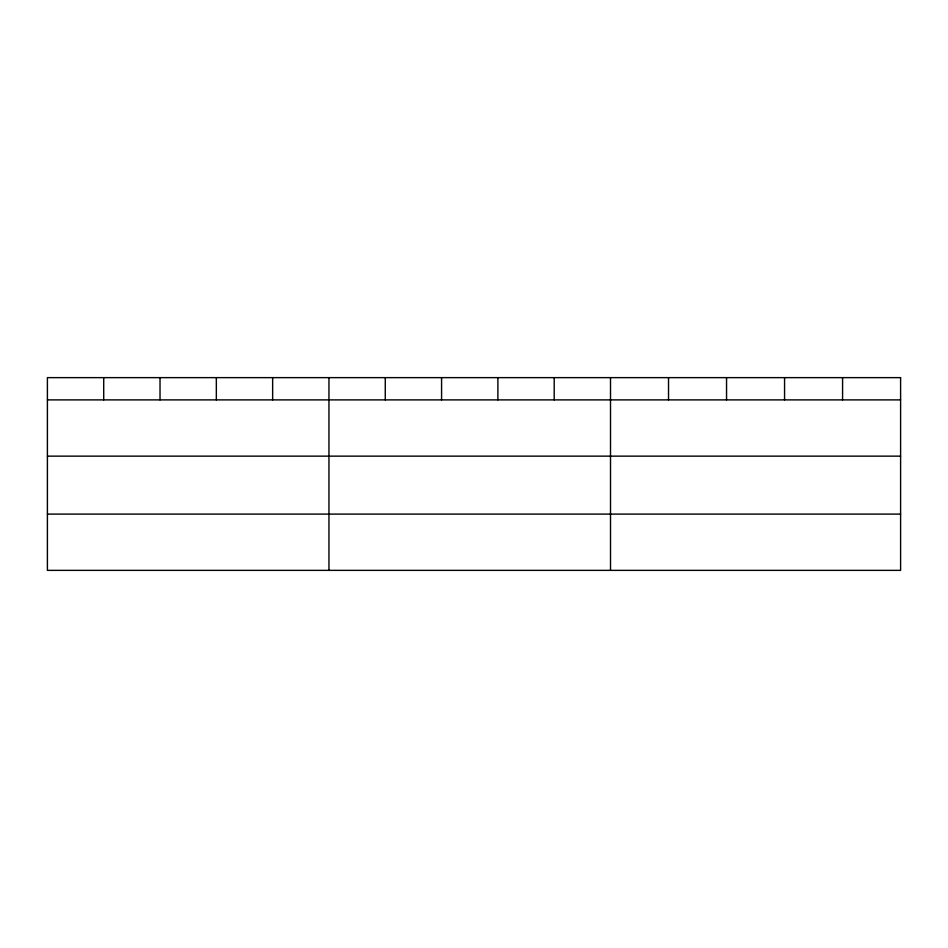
<?xml version="1.0" encoding="UTF-8"?>
<svg xmlns="http://www.w3.org/2000/svg" width="948" height="948" viewBox="0 0 948 948"><rect width="100%" height="100%" fill="white"/><g stroke="black" fill="none" stroke-linecap="round" stroke-linejoin="round"><path stroke-width="1.42" d="M47.4 399.89L900.6 399.89M47.4 456.142L900.6 456.142M47.4 514.1L900.6 514.1M842.582 377.636L842.582 399.89M784.565 377.636L784.565 399.89M726.547 377.636L726.547 399.89M668.53 377.636L668.53 399.89M610.512 377.636L610.512 570.364M554.201 377.636L554.201 399.89M497.89 377.636L497.89 399.89M441.578 377.636L441.578 399.89M385.267 377.636L385.267 399.89M328.956 377.636L328.956 570.364M272.645 377.636L272.645 399.89M216.334 377.636L216.334 399.89M160.022 377.636L160.022 399.89M103.711 377.636L103.711 399.89M900.6 377.636L47.4 377.636L47.4 570.364L900.6 570.364L900.6 377.636"/></g></svg>
